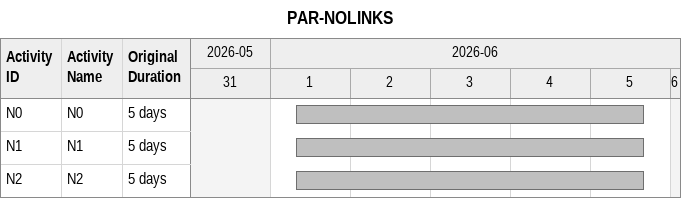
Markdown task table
PAR-NOLINKS

| ID | Task | Original duration | Start | Finish |
|---|---|---|---|---|
| N0 | N0 | 5d | 2026-06-01 | 2026-06-05 |
| N1 | N1 | 5d | 2026-06-01 | 2026-06-05 |
| N2 | N2 | 5d | 2026-06-01 | 2026-06-05 |
